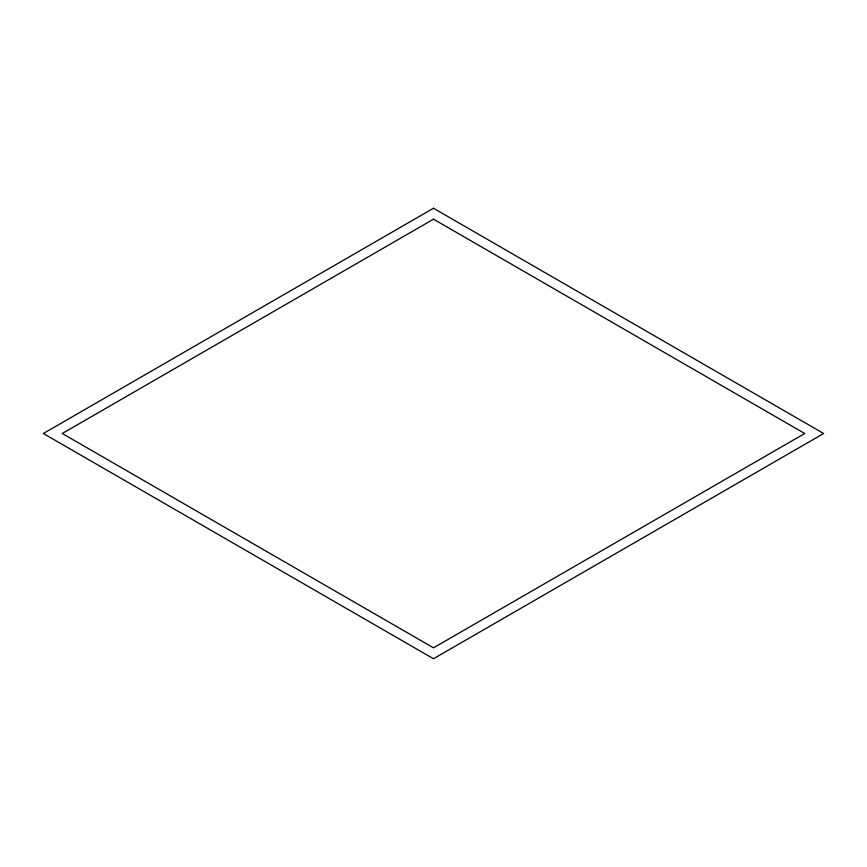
<?xml version="1.0" encoding="UTF-8"?>
<svg xmlns="http://www.w3.org/2000/svg" width="867" height="867" viewBox="0 0 867 867"><rect width="100%" height="100%" fill="white"/><g stroke="black" fill="none" stroke-linecap="round" stroke-linejoin="round"><path stroke-width="1.3" d="M433.5 208.253L43.35 433.5L433.5 658.747L823.65 433.5L433.5 208.253M433.5 219.178L62.272 433.5L433.5 647.822L804.728 433.5L433.5 219.178"/></g></svg>
